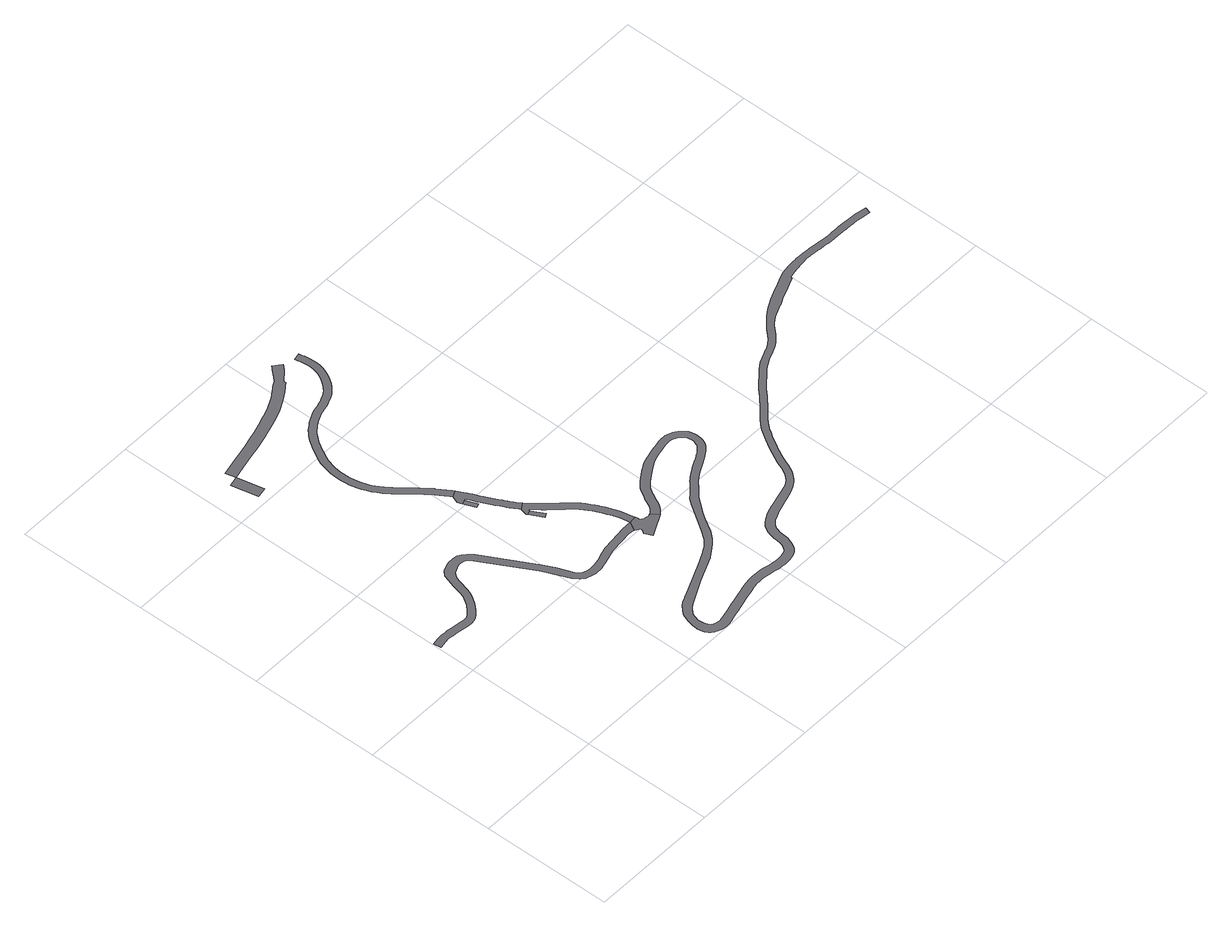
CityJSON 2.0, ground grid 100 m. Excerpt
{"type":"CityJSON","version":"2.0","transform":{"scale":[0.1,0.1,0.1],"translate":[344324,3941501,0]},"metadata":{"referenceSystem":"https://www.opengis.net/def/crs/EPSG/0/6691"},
"CityObjects":{
"road1":{"type":"Road","attributes":{"RoadStructureAttribute.sectionType":"1"},"geometry":[{"type":"MultiSurface","lod":"1","boundaries":[[[0,1,2,3]]]}]},
"road2":{"type":"Road","attributes":{"RoadStructureAttribute.sectionType":"1"},"geometry":[{"type":"MultiSurface","lod":"1","boundaries":[[[4,5,6,7,8,9,10,11,12,13,14,15,16,17,18,19,20,21,22,23,24,25,26,27,28,29,30,31,32,33,34,35,36,37,38,39,40,41,42,43,44,45,46,47,48,49,50,51,52,53,54,55,56,57,58,59,60,61,62,63,64,65,66,67,68,69,70,71,72,73,74,75,76,77,78,79,80,81,82,83,84,85,86,87,88,89,90,91,92,93,94,95]]]}]},
"road3":{"type":"Road","geometry":[{"type":"MultiSurface","lod":"1","boundaries":[[[96,97,98,99]]]}]},
"road4":{"type":"Road","attributes":{"RoadStructureAttribute.sectionType":"1"},"geometry":[{"type":"MultiSurface","lod":"1","boundaries":[[[100,101,102,103,104,96,99,105,106,107,108,109,110,111,112,113,114,115,116,117,118,119,120,121,122,123,124,125,126,127,128,129,130,131,132,133,134,135,136,137,138]]]}]},
"road5":{"type":"Road","geometry":[{"type":"MultiSurface","lod":"1","boundaries":[[[139,140,141,142]]]}]},
"road6":{"type":"Road","attributes":{"RoadStructureAttribute.sectionType":"1"},"geometry":[{"type":"MultiSurface","lod":"1","boundaries":[[[143,144,145,146,147,148,149,150,151,152,153,154,155,156,157,158,159,160,161,162,163,164,165,166,167,168,169,170,171,172,173,174,175,176,177,178,179,180,181,182,183,184,3]]]}]},
"road7":{"type":"Road","attributes":{"RoadStructureAttribute.sectionType":"1"},"geometry":[{"type":"MultiSurface","lod":"1","boundaries":[[[185,186,187,188,189,190,191,192,193,194,195,196,197,198,199,200,201,202,203,204,205,206,207,208,209,210,211,121,120,212,142,141,213,214,215,216,217,218,219,220,221,222,223,224,225,226,227,228,229,230,231,232,233,234,235,236,95]]]}]},
"road8":{"type":"Road","attributes":{"RoadStructureAttribute.sectionType":"1"},"geometry":[{"type":"MultiSurface","lod":"1","boundaries":[[[237,238,239,240,241,242,243,244,245,246,247,248,249,250,251,252,253,254,255,256,257,258,259,260,261,262,263,264,265,266,267,268,269,270,271,272,273,274,275,276,277,278,279,280,281,282,283,284,285,286,287,288,289,290,291,292,293,294,295,296,297,298,299,300,301,302,303,304,305,306,307,308,309,310,311,103,102,312,313,314,315,316,317,318,319,320,321,322,323,324,325,326,327,328,329,330,331,332,333,334,335,336,337,338,339,340,341,342,343,344,345,346,347,348,349,350,351,352,353,354,355,356,357,358,359,360,361,362,363,364,365,366,367,368,369,370,371,372,373,374,375,376,377,378,379,380,381,382,383,384,385,386,387,388,389,390]]]}]},
"road9":{"type":"Road","geometry":[{"type":"MultiSurface","lod":"1","boundaries":[[[391,392,393,394,395,396,397,398,399,400,401,402,403,404,405,406,407,408,409,410,185,95,94,411,412,413,414,415,416,417,418]]]}]},
"road10":{"type":"Road","attributes":{"RoadStructureAttribute.sectionType":"1"},"geometry":[{"type":"MultiSurface","lod":"1","boundaries":[[[419,420,421,422,423,424,425,426,427,428,429,430,431,432,433,434,435,436,437,438,439,440,441,442,443,444,445,446,447,448,449,450,451,452,453,454,455,456,457,458,459,460,461,462,463,464,465,466,467,468,469,470,471,472,473,474,475,476,477,478,479,480,481,482,483,484,485,486,487,488,489,490,491,492,493,494,495,496,497,498,499,500,501,502,503,504,505,506,507,508,509,510,511,512,513,514,515,516,517,518,519,520,521,522,523,524,525,526,527,528,529,530,531,532,533,534,535,536,537,538,539,540,541,542,543,544,545,546,547,548,549,550,551,552,553,554,555,556,557,558,559,560,561,562,563,564,565,566,567,568,569,570,571,572,573,574,575,576,577,578,579,580,581,582,583,584,585,586,587,588,589,590,591,592,593,594,595,596,597,598,599,600,601,602,603,604,605,606,607,608,609,610,611,612,613,614,615,616,617,618,619,620,621,622,623,624,625,626,627,628,629,630,631,632,633,634,635,636,637,638,639,640,641,642,643,644,645,646,647,648,649,650,651,652,653,654,655,656,657,658,659,660,661,662,663,664,665,666,667,668,669,670,671,672,673,674,675,676,677,678,679,680,681,682,683,684,685,686,687,688,689,690,691,692,693,694,695,696,697,698,699,700,701,702,703,704,705,706,707,708,709,710,711,712,713,714,715,716,717,718,719,720,721,722,723,724,725,726,727,728,729,730,731,732,733,734,735,736,737,738,739,740,741,742,743,744,745,746,747,748,749,750,751,752,753,754,755,756,757,758,759,760,761,762,763,764,765,766,767,768,769,770,771,772,773,774,775,776,777,778,779,780,781,782,783,784,785,786,787,788,789,790,791,792,793,794,795,796,797,798,799,800,801,802,803,804,805,806,807,808,809,810,811,812,813,814,815,816,817,818,819,820,821,822,823,824,825,826,827,828,829,830,831,832,833,834,835,836,837,838,839,840,841,842,843,844,845,846,847,848,849,850,851,852,853,854,855,856,857,858,859,860,861,862,863,864,865,866,867,868,869,870,871,872,873,874,875,876,877,878,879,880,881,882,883,884,885,886,887,888,889,890,891,892,893,894,895,896,897,898,899,900,901,902,903,904,905,906,907,908,909,910,911,912,913,914,915,916,917,918,919,920,921,922,923,924,925,926,927,928,929,930,931,395,394]]]}]}
},
"vertices":[
[208,3271,0],[253,3066,0],[331,3083,0],[286,3289,0],
[1635,1087,0],[1590,1084,0],[1465,1071,0],[1387,1063,0],[1337,1046,0],[1277,1027,0],[1247,1020,0],[1233,1017,0],[1183,1014,0],[1162,1018,0],[1128,1031,0],[1112,1043,0],[1092,1073,0],[1043,1192,0],[1026,1227,0],[1004,1275,0],[786,1664,0],[757,1703,0],[729,1728,0],[701,1742,0],[667,1749,0],[622,1748,0],[608,1744,0],[584,1738,0],[548,1721,0],[515,1691,0],[500,1643,0],[485,1590,0],[466,1511,0],[455,1479,0],[444,1459,0],[413,1413,0],[377,1375,0],[348,1351,0],[333,1342,0],[323,1338,0],[310,1337,0],[280,1338,0],[194,1350,0],[153,1356,0],[148,1356,0],[146,1356,0],[105,1358,0],[62,1355,0],[10,1345,0],[21,1290,0],[69,1299,0],[105,1302,0],[145,1300,0],[147,1299,0],[148,1299,0],[175,1296,0],[233,1288,0],[275,1282,0],[312,1280,0],[335,1283,0],[357,1290,0],[381,1304,0],[416,1334,0],[457,1378,0],[492,1430,0],[506,1457,0],[520,1495,0],[540,1576,0],[551,1617,0],[580,1656,0],[621,1674,0],[638,1681,0],[652,1683,0],[666,1682,0],[684,1680,0],[702,1676,0],[715,1665,0],[739,1633,0],[953,1249,0],[973,1207,0],[991,1169,0],[1042,1047,0],[1070,1005,0],[1099,981,0],[1148,964,0],[1180,958,0],[1240,961,0],[1259,965,0],[1292,973,0],[1354,993,0],[1399,1008,0],[1502,1018,0],[1590,1028,0],[1622,1025,0],[1629,1021,0],[1667,1087,0],
[1075,2018,0],[1112,1929,0],[1144,1943,0],[1108,2031,0],
[1155,2085,0],[1137,2118,0],[1129,2133,0],[1081,2106,0],[1061,2053,0],[1116,2039,0],[1122,2027,0],[1132,2006,0],[1142,1984,0],[1152,1961,0],[1163,1939,0],[1177,1910,0],[1191,1880,0],[1206,1851,0],[1221,1822,0],[1235,1794,0],[1240,1785,0],[1250,1766,0],[1265,1739,0],[1281,1712,0],[1290,1700,0],[1334,1732,0],[1327,1742,0],[1325,1746,0],[1312,1766,0],[1303,1784,0],[1298,1792,0],[1284,1819,0],[1281,1826,0],[1270,1847,0],[1255,1876,0],[1241,1905,0],[1226,1934,0],[1212,1963,0],[1202,1984,0],[1193,2006,0],[1182,2029,0],[1171,2052,0],[1165,2063,0],
[1338,1536,0],[1369,1554,0],[1314,1651,0],[1284,1634,0],
[417,3320,0],[485,3336,0],[553,3351,0],[621,3367,0],[689,3386,0],[707,3392,0],[767,3410,0],[845,3436,0],[922,3467,0],[997,3505,0],[1032,3527,0],[1066,3550,0],[1098,3573,0],[1134,3598,0],[1127,3606,0],[1147,3625,0],[1188,3660,0],[1209,3678,0],[1234,3703,0],[1245,3715,0],[1187,3764,0],[1179,3754,0],[1167,3742,0],[1088,3655,0],[1084,3660,0],[1059,3643,0],[1052,3638,0],[1031,3623,0],[1020,3615,0],[989,3594,0],[958,3574,0],[889,3540,0],[817,3512,0],[802,3507,0],[742,3486,0],[735,3484,0],[667,3463,0],[601,3445,0],[535,3429,0],[467,3414,0],[400,3399,0],[268,3367,0],
[1721,1096,0],[1719,1111,0],[1710,1154,0],[1699,1196,0],[1688,1233,0],[1679,1256,0],[1674,1268,0],[1660,1302,0],[1645,1335,0],[1640,1345,0],[1631,1363,0],[1626,1373,0],[1617,1390,0],[1601,1417,0],[1584,1445,0],[1562,1473,0],[1540,1498,0],[1518,1521,0],[1497,1544,0],[1476,1567,0],[1455,1590,0],[1434,1612,0],[1414,1635,0],[1390,1662,0],[1367,1689,0],[1360,1698,0],[1346,1716,0],[1277,1645,0],[1317,1663,0],[1325,1654,0],[1349,1626,0],[1373,1598,0],[1393,1575,0],[1414,1552,0],[1436,1530,0],[1456,1507,0],[1478,1484,0],[1499,1461,0],[1520,1438,0],[1539,1413,0],[1554,1389,0],[1568,1365,0],[1569,1364,0],[1582,1338,0],[1595,1312,0],[1610,1280,0],[1623,1247,0],[1636,1214,0],[1638,1207,0],[1647,1181,0],[1657,1142,0],[1664,1102,0],
[1330,3678,0],[1334,3664,0],[1337,3650,0],[1340,3636,0],[1344,3612,0],[1345,3587,0],[1345,3562,0],[1342,3538,0],[1337,3516,0],[1330,3494,0],[1321,3473,0],[1312,3453,0],[1297,3429,0],[1280,3405,0],[1261,3384,0],[1241,3365,0],[1222,3352,0],[1202,3340,0],[1181,3331,0],[1160,3321,0],[1134,3313,0],[1108,3306,0],[1081,3300,0],[1055,3292,0],[1032,3282,0],[1010,3272,0],[988,3260,0],[966,3248,0],[947,3235,0],[928,3221,0],[909,3207,0],[892,3192,0],[877,3176,0],[862,3159,0],[848,3142,0],[834,3124,0],[821,3104,0],[808,3083,0],[796,3061,0],[784,3040,0],[773,3019,0],[761,2998,0],[751,2976,0],[741,2954,0],[733,2928,0],[726,2901,0],[721,2874,0],[716,2846,0],[713,2814,0],[712,2782,0],[712,2750,0],[714,2727,0],[714,2718,0],[719,2689,0],[725,2659,0],[732,2631,0],[741,2602,0],[754,2570,0],[769,2538,0],[786,2507,0],[797,2489,0],[804,2477,0],[821,2452,0],[840,2427,0],[860,2403,0],[880,2379,0],[904,2351,0],[928,2322,0],[952,2294,0],[976,2265,0],[996,2238,0],[1015,2210,0],[1034,2183,0],[1053,2154,0],[1071,2123,0],[1119,2151,0],[1099,2184,0],[1080,2213,0],[1060,2242,0],[1055,2250,0],[1040,2270,0],[1019,2298,0],[995,2329,0],[970,2358,0],[946,2386,0],[922,2414,0],[903,2438,0],[883,2462,0],[875,2472,0],[866,2484,0],[850,2507,0],[833,2535,0],[820,2559,0],[818,2563,0],[805,2592,0],[793,2621,0],[785,2646,0],[778,2672,0],[773,2698,0],[769,2724,0],[767,2752,0],[767,2781,0],[768,2810,0],[771,2839,0],[775,2864,0],[779,2889,0],[786,2913,0],[793,2935,0],[801,2953,0],[810,2972,0],[821,2992,0],[832,3013,0],[844,3035,0],[856,3055,0],[867,3074,0],[878,3091,0],[879,3092,0],[891,3108,0],[904,3124,0],[917,3138,0],[930,3152,0],[945,3165,0],[961,3177,0],[978,3190,0],[995,3201,0],[1014,3212,0],[1034,3222,0],[1054,3232,0],[1074,3240,0],[1096,3247,0],[1120,3253,0],[1150,3260,0],[1180,3270,0],[1204,3280,0],[1227,3292,0],[1252,3305,0],[1275,3322,0],[1301,3345,0],[1324,3371,0],[1343,3399,0],[1360,3427,0],[1372,3451,0],[1382,3476,0],[1390,3502,0],[1396,3529,0],[1400,3559,0],[1400,3589,0],[1398,3618,0],[1394,3646,0],[1391,3663,0],[1387,3678,0],[1383,3692,0],[1381,3700,0],[1327,3690,0],
[1679,898,0],[1727,923,0],[1845,985,0],[1849,988,0],[1807,1041,0],[1801,1039,0],[1796,1038,0],[1790,1036,0],[1784,1036,0],[1778,1036,0],[1773,1036,0],[1767,1037,0],[1762,1039,0],[1756,1040,0],[1747,1044,0],[1740,1048,0],[1734,1053,0],[1729,1058,0],[1728,1058,0],[1725,1071,0],[1670,997,0],[1668,990,0],[1666,983,0],[1663,976,0],[1660,970,0],[1656,965,0],[1653,960,0],[1650,955,0],
[1852,991,0],[1862,998,0],[1873,1008,0],[1886,1020,0],[1907,1047,0],[1921,1073,0],[1931,1095,0],[1942,1115,0],[1954,1138,0],[1967,1161,0],[1978,1180,0],[1990,1195,0],[2005,1210,0],[2024,1225,0],[2046,1241,0],[2070,1257,0],[2091,1271,0],[2111,1283,0],[2172,1319,0],[2183,1324,0],[2241,1343,0],[2259,1348,0],[2286,1353,0],[2313,1359,0],[2337,1364,0],[2338,1364,0],[2353,1365,0],[2370,1367,0],[2382,1367,0],[2392,1366,0],[2401,1364,0],[2413,1359,0],[2424,1353,0],[2435,1347,0],[2448,1337,0],[2460,1327,0],[2469,1316,0],[2475,1306,0],[2479,1296,0],[2482,1283,0],[2484,1269,0],[2484,1256,0],[2482,1244,0],[2479,1231,0],[2474,1218,0],[2468,1207,0],[2460,1198,0],[2450,1188,0],[2435,1176,0],[2420,1165,0],[2398,1151,0],[2375,1139,0],[2348,1125,0],[2321,1111,0],[2297,1098,0],[2274,1085,0],[2249,1070,0],[2224,1054,0],[2210,1043,0],[2202,1037,0],[2182,1019,0],[2163,1002,0],[2144,985,0],[2127,970,0],[2108,955,0],[2083,934,0],[2061,910,0],[2052,896,0],[2005,825,0],[1920,696,0],[1867,625,0],[1838,597,0],[1814,578,0],[1810,576,0],[1776,555,0],[1716,526,0],[1691,514,0],[1466,411,0],[1394,380,0],[1381,374,0],[1355,364,0],[1327,345,0],[1303,321,0],[1279,293,0],[1267,272,0],[1254,235,0],[1239,175,0],[1239,166,0],[1238,138,0],[1241,111,0],[1250,82,0],[1255,73,0],[1263,58,0],[1273,46,0],[1285,37,0],[1291,33,0],[1298,29,0],[1312,23,0],[1326,17,0],[1339,14,0],[1352,10,0],[1366,8,0],[1379,7,0],[1408,8,0],[1437,14,0],[1465,22,0],[1494,30,0],[1534,40,0],[1573,51,0],[1613,62,0],[1653,73,0],[1689,82,0],[1725,92,0],[1762,100,0],[1799,105,0],[1822,106,0],[1845,106,0],[1868,105,0],[1891,103,0],[1920,99,0],[1949,93,0],[1979,88,0],[1997,85,0],[2008,84,0],[2030,82,0],[2052,81,0],[2056,81,0],[2074,82,0],[2095,84,0],[2114,88,0],[2133,92,0],[2152,99,0],[2168,108,0],[2178,117,0],[2188,127,0],[2197,138,0],[2205,149,0],[2214,166,0],[2222,184,0],[2229,203,0],[2234,222,0],[2237,240,0],[2238,260,0],[2239,279,0],[2242,298,0],[2247,314,0],[2252,330,0],[2259,345,0],[2261,347,0],[2268,359,0],[2282,372,0],[2300,384,0],[2318,393,0],[2337,402,0],[2360,412,0],[2384,420,0],[2408,427,0],[2432,434,0],[2463,444,0],[2495,454,0],[2526,465,0],[2557,477,0],[2578,486,0],[2599,495,0],[2619,506,0],[2637,518,0],[2654,533,0],[2669,549,0],[2684,567,0],[2697,586,0],[2712,612,0],[2724,639,0],[2735,668,0],[2747,696,0],[2765,733,0],[2783,770,0],[2802,806,0],[2823,842,0],[2845,879,0],[2868,915,0],[2892,951,0],[2911,974,0],[2919,984,0],[2949,1014,0],[2981,1042,0],[3014,1070,0],[3047,1098,0],[3072,1123,0],[3097,1148,0],[3122,1173,0],[3147,1198,0],[3165,1214,0],[3183,1229,0],[3201,1244,0],[3219,1259,0],[3245,1281,0],[3272,1302,0],[3298,1321,0],[3324,1337,0],[3339,1345,0],[3356,1353,0],[3374,1361,0],[3393,1369,0],[3407,1374,0],[3423,1380,0],[3441,1387,0],[3460,1396,0],[3478,1407,0],[3494,1419,0],[3495,1420,0],[3508,1431,0],[3522,1442,0],[3546,1464,0],[3567,1487,0],[3586,1507,0],[3605,1526,0],[3607,1528,0],[3618,1537,0],[3639,1553,0],[3664,1571,0],[3767,1615,0],[3771,1616,0],[3796,1629,0],[3823,1642,0],[3852,1654,0],[3882,1666,0],[3914,1679,0],[3943,1691,0],[3970,1703,0],[3994,1713,0],[3999,1715,0],[3999,1719,0],[3999,1725,0],[4046,1737,0],[4129,1749,0],[4141,1750,0],[4142,1750,0],[4199,1756,0],[4207,1756,0],[4218,1755,0],[4220,1755,0],[4236,1754,0],[4259,1753,0],[4282,1751,0],[4291,1750,0],[4305,1749,0],[4308,1748,0],[4309,1748,0],[4310,1748,0],[4328,1746,0],[4349,1744,0],[4371,1741,0],[4394,1738,0],[4418,1736,0],[4448,1735,0],[4476,1735,0],[4503,1735,0],[4529,1735,0],[4563,1734,0],[4597,1733,0],[4631,1731,0],[4636,1731,0],[4664,1729,0],[4701,1724,0],[4739,1719,0],[4771,1714,0],[4784,1762,0],[4746,1769,0],[4716,1773,0],[4707,1774,0],[4669,1778,0],[4634,1781,0],[4599,1783,0],[4564,1784,0],[4550,1785,0],[4530,1785,0],[4503,1785,0],[4475,1785,0],[4448,1785,0],[4421,1786,0],[4399,1788,0],[4377,1791,0],[4373,1791,0],[4355,1794,0],[4333,1796,0],[4310,1798,0],[4286,1801,0],[4266,1802,0],[4263,1803,0],[4240,1804,0],[4215,1806,0],[4210,1806,0],[4188,1807,0],[4180,1807,0],[4150,1808,0],[4129,1807,0],[4120,1807,0],[4090,1805,0],[4059,1802,0],[4028,1797,0],[4018,1795,0],[3998,1791,0],[3969,1782,0],[3941,1770,0],[3914,1758,0],[3902,1753,0],[3886,1746,0],[3855,1734,0],[3824,1722,0],[3794,1709,0],[3764,1695,0],[3737,1681,0],[3711,1667,0],[3685,1652,0],[3660,1636,0],[3637,1619,0],[3614,1601,0],[3592,1582,0],[3571,1563,0],[3550,1542,0],[3530,1521,0],[3510,1500,0],[3489,1480,0],[3476,1469,0],[3463,1459,0],[3450,1449,0],[3436,1440,0],[3421,1433,0],[3405,1427,0],[3389,1421,0],[3374,1415,0],[3355,1407,0],[3336,1399,0],[3317,1390,0],[3299,1381,0],[3269,1362,0],[3249,1348,0],[3112,1234,0],[3087,1208,0],[3062,1183,0],[3037,1158,0],[3013,1135,0],[2982,1107,0],[2949,1080,0],[2915,1051,0],[2882,1017,0],[2852,981,0],[2826,943,0],[2806,912,0],[2802,905,0],[2779,867,0],[2759,830,0],[2739,792,0],[2720,755,0],[2702,717,0],[2689,687,0],[2678,659,0],[2667,634,0],[2654,613,0],[2644,597,0],[2632,582,0],[2619,569,0],[2614,564,0],[2575,540,0],[2388,488,0],[2375,485,0],[2365,482,0],[2337,473,0],[2310,462,0],[2289,451,0],[2266,440,0],[2241,423,0],[2218,400,0],[2203,377,0],[2193,357,0],[2192,355,0],[2191,351,0],[2185,334,0],[2178,312,0],[2174,286,0],[2173,263,0],[2172,247,0],[2171,235,0],[2167,222,0],[2162,208,0],[2156,196,0],[2150,184,0],[2144,177,0],[2139,170,0],[2134,164,0],[2131,162,0],[2124,158,0],[2115,155,0],[2100,151,0],[2086,148,0],[2070,147,0],[2053,146,0],[2033,147,0],[2031,147,0],[2014,149,0],[1989,152,0],[1962,157,0],[1931,163,0],[1897,168,0],[1871,170,0],[1846,171,0],[1820,171,0],[1793,169,0],[1751,164,0],[1710,155,0],[1672,145,0],[1636,135,0],[1596,125,0],[1556,114,0],[1517,103,0],[1478,93,0],[1448,85,0],[1427,80,0],[1388,74,0],[1372,75,0],[1356,78,0],[1341,86,0],[1324,99,0],[1313,117,0],[1306,139,0],[1303,156,0],[1302,187,0],[1306,211,0],[1313,232,0],[1326,254,0],[1355,283,0],[1383,303,0],[1579,403,0],[1770,488,0],[1774,491,0],[1818,518,0],[1839,534,0],[1869,556,0],[1905,587,0],[1948,637,0],[2007,734,0],[2039,785,0],[2090,846,0],[2114,881,0],[2130,897,0],[2147,913,0],[2164,929,0],[2181,945,0],[2200,961,0],[2218,978,0],[2237,994,0],[2256,1009,0],[2278,1024,0],[2301,1037,0],[2324,1049,0],[2347,1062,0],[2373,1076,0],[2400,1090,0],[2427,1104,0],[2451,1120,0],[2469,1133,0],[2485,1146,0],[2501,1161,0],[2514,1177,0],[2523,1194,0],[2531,1213,0],[2536,1233,0],[2539,1252,0],[2539,1272,0],[2537,1293,0],[2532,1313,0],[2524,1331,0],[2513,1349,0],[2499,1365,0],[2483,1380,0],[2466,1392,0],[2451,1402,0],[2435,1410,0],[2418,1416,0],[2401,1421,0],[2384,1422,0],[2366,1421,0],[2348,1420,0],[2331,1418,0],[2303,1413,0],[2275,1407,0],[2247,1401,0],[2219,1395,0],[2196,1388,0],[2174,1381,0],[2151,1374,0],[2129,1368,0],[2105,1354,0],[2081,1340,0],[2078,1339,0],[2057,1326,0],[2034,1312,0],[2009,1295,0],[1985,1277,0],[1962,1259,0],[1941,1238,0],[1925,1216,0],[1911,1193,0],[1898,1169,0],[1884,1145,0],[1873,1124,0],[1863,1103,0],[1852,1082,0],[1838,1064,0],[1830,1056,0],[1827,1054,0],[1820,1049,0],[1812,1043,0]
]}
